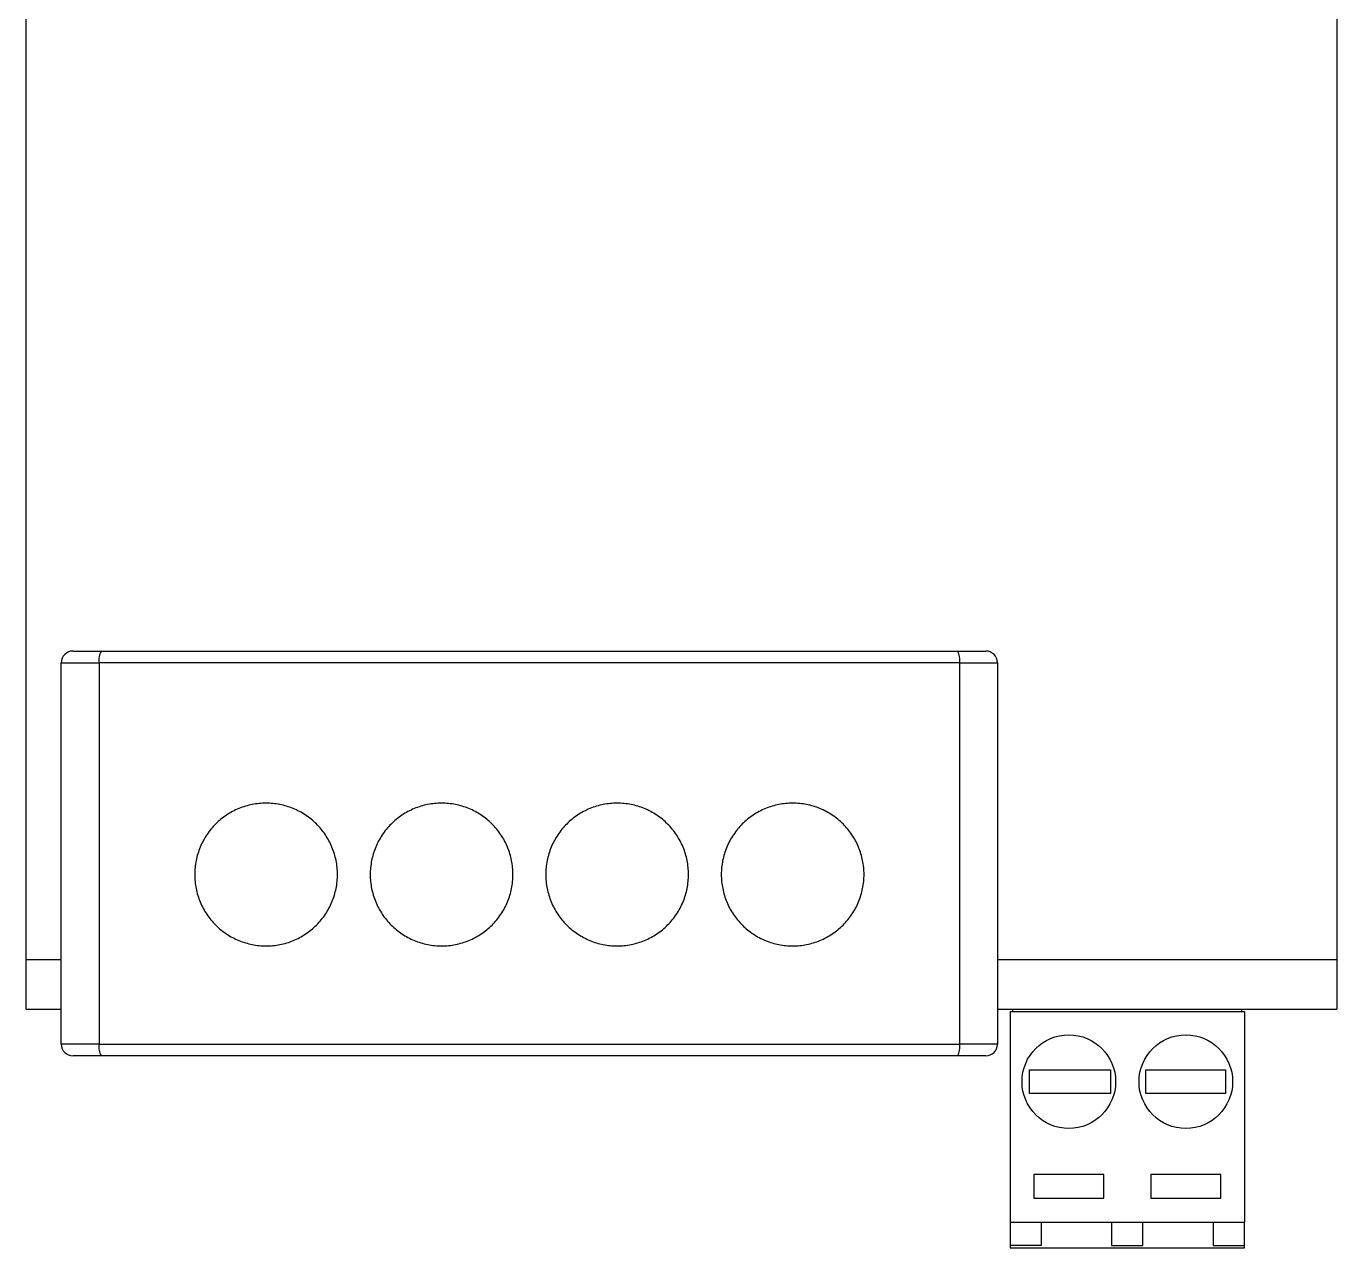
# Model space of a CAD drawing. Header units: millimetres. Extents: x 4 to 60, y 4 to 156.
# Drawn here: x 4.2 to 60.2, y 4.2 to 56.4 of the extents above; entities that cross this region are included whole.
import ezdxf

# ---------------------------------------------------------------- set-up
doc = ezdxf.new("R2010")
doc.units = ezdxf.units.MM

msp = doc.modelspace()

# ---------------------------------------------------------------- linework, layer by layer
at = {"color": 7, "linetype": 'Continuous', "lineweight": 25}
for p, q in [((4.201, 16.5), (4.201, 137.3)), ((60.201, 137.3), (60.201, 16.5)), ((5.701, 29.2), (7.314, 29.2)), ((5.701, 12.9), (5.701, 29.2)), ((44.088, 29.2), (7.314, 29.2)), ((7.314, 29.2), (7.314, 12.9)), ((44.088, 12.9), (44.088, 29.2)), ((44.088, 29.2), (45.701, 29.2)), ((45.701, 29.2), (45.701, 12.9)), ((4.201, 14.4), (4.201, 16.5)), ((60.201, 16.5), (60.201, 14.4)), ((4.201, 14.4), (5.701, 14.4)), ((45.701, 14.4), (60.201, 14.4)), ((46.251, 14.3), (56.251, 14.3)), ((46.251, 14.3), (46.251, 5.3)), ((46.351, 14.4), (46.351, 14.3)), ((56.151, 14.3), (56.151, 14.4)), ((56.251, 14.3), (56.251, 5.3)), ((7.314, 12.9), (5.701, 12.9)), ((7.314, 12.9), (44.088, 12.9)), ((45.701, 12.9), (44.088, 12.9)), ((47.074, 10.8), (47.074, 11.8)), ((47.074, 11.8), (50.536, 11.8)), ((50.536, 11.8), (50.536, 10.8)), ((52.049, 11.8), (55.449, 11.8)), ((52.049, 10.8), (52.049, 11.8)), ((55.449, 11.8), (55.449, 10.8)), ((50.536, 10.8), (47.074, 10.8)), ((55.449, 10.8), (52.049, 10.8)), ((50.251, 7.325), (47.251, 7.325)), ((47.251, 7.325), (47.251, 6.325)), ((50.251, 6.325), (50.251, 7.325)), ((52.251, 7.325), (52.251, 6.325)), ((55.251, 7.325), (52.251, 7.325)), ((55.251, 6.325), (55.251, 7.325)), ((47.251, 6.325), (50.251, 6.325)), ((52.251, 6.325), (55.251, 6.325)), ((46.251, 5.3), (56.251, 5.3)), ((46.251, 5.3), (46.251, 4.3)), ((47.581, 4.3), (47.581, 5.3)), ((50.581, 5.3), (50.581, 4.3)), ((51.914, 5.3), (54.914, 5.3)), ((51.914, 4.3), (51.914, 5.3)), ((54.914, 5.3), (54.914, 4.3)), ((56.251, 4.3), (56.251, 5.3)), ((47.581, 4.3), (46.251, 4.3)), ((46.251, 4.3), (46.251, 4.2)), ((46.251, 4.2), (56.251, 4.2)), ((50.581, 4.3), (51.914, 4.3)), ((54.914, 4.3), (56.251, 4.3)), ((56.251, 4.2), (56.251, 4.3))]:
    msp.add_line(p, q, dxfattribs=at)
at = {"color": 8, "linetype": 'Continuous', "lineweight": 25}
for p, q in [((5.701, 16.5), (4.201, 16.5)), ((60.201, 16.5), (45.701, 16.5))]:
    msp.add_line(p, q, dxfattribs=at)
at = {"color": 7, "linetype": 'Continuous', "lineweight": 25}
for centre in [(48.751, 11.3), (53.751, 11.3)]:
    msp.add_circle(centre, 2, dxfattribs=at)
for centre, radius, start, end in [((6.201, 29.2), 0.5, 90, 180), ((8.033, 29.32), 0.728, 148.5846, 189.5073), ((43.37, 29.32), 0.728, 350.4921, 31.4156), ((45.201, 29.2), 0.5, 360, 90), ((6.201, 12.9), 0.5, 180, 270), ((8.033, 12.78), 0.728, 170.4925, 211.4156), ((43.37, 12.78), 0.728, 328.5843, 9.5081), ((45.201, 12.9), 0.5, 270, 0)]:
    msp.add_arc(centre, radius, start, end, dxfattribs=at)
for points, knots in [([(6.201, 29.7), (6.202, 29.7), (6.204, 29.7), (6.22, 29.7), (6.246, 29.7), (6.296, 29.7), (6.385, 29.7), (6.536, 29.7), (6.723, 29.7), (6.937, 29.7), (7.168, 29.7), (7.33, 29.7), (7.411, 29.7)], [0, 0, 0, 0, 0.060761, 0.121157, 0.181613, 0.242554, 0.371078, 0.500102, 0.62861, 0.75765, 0.878689, 1, 1, 1, 1]), ([(7.411, 29.7), (7.712, 29.7), (8.315, 29.7), (9.22, 29.7), (10.127, 29.7), (11.036, 29.7), (11.945, 29.7), (12.856, 29.7), (13.768, 29.7), (14.682, 29.7), (15.596, 29.7), (16.818, 29.7), (18.346, 29.7), (20.182, 29.7), (22.02, 29.7), (23.86, 29.7), (25.087, 29.7), (25.701, 29.7)], [0, 0, 0, 0, 0.050026, 0.100034, 0.150028, 0.200013, 0.249994, 0.299976, 0.349963, 0.39996, 0.449971, 0.500003, 0.600036, 0.700014, 0.799975, 0.899958, 1, 1, 1, 1]), ([(25.701, 29.7), (26.008, 29.7), (26.622, 29.7), (27.542, 29.7), (28.462, 29.7), (29.382, 29.7), (30.301, 29.7), (31.22, 29.7), (32.138, 29.7), (33.056, 29.7), (33.973, 29.7), (35.196, 29.7), (36.721, 29.7), (38.547, 29.7), (40.367, 29.7), (42.183, 29.7), (43.389, 29.7), (43.991, 29.7)], [0, 0, 0, 0, 0.050026, 0.100034, 0.150028, 0.200013, 0.249994, 0.299976, 0.349963, 0.39996, 0.449971, 0.500003, 0.600036, 0.700014, 0.799975, 0.899958, 1, 1, 1, 1]), ([(43.991, 29.7), (44.147, 29.7), (44.307, 29.7), (44.607, 29.7), (44.746, 29.7), (44.974, 29.7), (45.062, 29.7), (45.175, 29.7), (45.201, 29.7), (45.201, 29.7)], [0, 0, 0, 0, 0.25, 0.25, 0.5, 0.5, 0.75, 0.75, 1, 1, 1, 1]), ([(11.401, 20.15), (11.401, 20.352), (11.421, 20.551), (11.499, 20.942), (11.558, 21.136), (11.712, 21.506), (11.806, 21.681), (12.028, 22.013), (12.157, 22.169), (12.438, 22.45), (12.592, 22.576), (12.925, 22.798), (13.101, 22.892), (13.467, 23.044), (13.659, 23.102), (14.05, 23.18), (14.247, 23.2), (14.644, 23.2), (14.845, 23.181), (15.235, 23.104), (15.425, 23.047), (15.794, 22.896), (15.973, 22.801), (16.304, 22.581), (16.459, 22.455), (16.744, 22.171), (16.872, 22.017), (17.094, 21.686), (17.19, 21.508), (17.344, 21.137), (17.402, 20.946), (17.481, 20.554), (17.501, 20.352), (17.501, 19.948), (17.481, 19.749), (17.403, 19.358), (17.344, 19.163), (17.19, 18.793), (17.096, 18.618), (16.873, 18.286), (16.744, 18.129), (16.462, 17.848), (16.308, 17.722), (15.973, 17.499), (15.796, 17.405), (15.429, 17.254), (15.237, 17.196), (14.845, 17.119), (14.647, 17.1), (14.251, 17.1), (14.049, 17.12), (13.66, 17.198), (13.471, 17.255), (13.103, 17.407), (12.925, 17.502), (12.595, 17.722), (12.441, 17.847), (12.156, 18.131), (12.03, 18.285), (11.808, 18.615), (11.712, 18.793), (11.558, 19.163), (11.5, 19.354), (11.422, 19.745), (11.401, 19.948), (11.401, 20.15)], [0, 0, 0, 0, 0.03125, 0.03125, 0.0625, 0.0625, 0.09375, 0.09375, 0.125, 0.125, 0.15625, 0.15625, 0.1875, 0.1875, 0.21875, 0.21875, 0.25, 0.25, 0.28125, 0.28125, 0.3125, 0.3125, 0.34375, 0.34375, 0.375, 0.375, 0.40625, 0.40625, 0.4375, 0.4375, 0.46875, 0.46875, 0.5, 0.5, 0.53125, 0.53125, 0.5625, 0.5625, 0.59375, 0.59375, 0.625, 0.625, 0.65625, 0.65625, 0.6875, 0.6875, 0.71875, 0.71875, 0.75, 0.75, 0.78125, 0.78125, 0.8125, 0.8125, 0.84375, 0.84375, 0.875, 0.875, 0.90625, 0.90625, 0.9375, 0.9375, 0.96875, 0.96875, 1, 1, 1, 1]), ([(18.901, 20.15), (18.901, 20.352), (18.921, 20.55), (18.999, 20.94), (19.057, 21.133), (19.21, 21.503), (19.304, 21.678), (19.525, 22.009), (19.654, 22.166), (19.935, 22.447), (20.089, 22.574), (20.422, 22.796), (20.599, 22.891), (20.966, 23.043), (21.158, 23.102), (21.551, 23.18), (21.749, 23.2), (22.147, 23.2), (22.349, 23.181), (22.74, 23.103), (22.93, 23.046), (23.299, 22.893), (23.478, 22.798), (23.809, 22.577), (23.963, 22.451), (24.248, 22.167), (24.375, 22.012), (24.596, 21.682), (24.692, 21.504), (24.845, 21.134), (24.903, 20.944), (24.981, 20.553), (25.001, 20.352), (25.001, 19.948), (24.981, 19.75), (24.904, 19.36), (24.845, 19.166), (24.692, 18.797), (24.598, 18.622), (24.377, 18.29), (24.248, 18.133), (23.966, 17.852), (23.813, 17.726), (23.479, 17.503), (23.302, 17.408), (22.934, 17.256), (22.742, 17.198), (22.349, 17.119), (22.151, 17.1), (21.753, 17.1), (21.551, 17.12), (21.16, 17.198), (20.97, 17.255), (20.601, 17.408), (20.423, 17.503), (20.093, 17.724), (19.939, 17.85), (19.654, 18.134), (19.527, 18.288), (19.306, 18.618), (19.211, 18.796), (19.057, 19.166), (19, 19.356), (18.921, 19.747), (18.901, 19.948), (18.901, 20.15)], [0, 0, 0, 0, 0.03125, 0.03125, 0.0625, 0.0625, 0.09375, 0.09375, 0.125, 0.125, 0.15625, 0.15625, 0.1875, 0.1875, 0.21875, 0.21875, 0.25, 0.25, 0.28125, 0.28125, 0.3125, 0.3125, 0.34375, 0.34375, 0.375, 0.375, 0.40625, 0.40625, 0.4375, 0.4375, 0.46875, 0.46875, 0.5, 0.5, 0.53125, 0.53125, 0.5625, 0.5625, 0.59375, 0.59375, 0.625, 0.625, 0.65625, 0.65625, 0.6875, 0.6875, 0.71875, 0.71875, 0.75, 0.75, 0.78125, 0.78125, 0.8125, 0.8125, 0.84375, 0.84375, 0.875, 0.875, 0.90625, 0.90625, 0.9375, 0.9375, 0.96875, 0.96875, 1, 1, 1, 1]), ([(26.401, 20.15), (26.401, 20.352), (26.421, 20.55), (26.499, 20.94), (26.557, 21.133), (26.71, 21.503), (26.804, 21.678), (27.026, 22.01), (27.155, 22.167), (27.436, 22.448), (27.59, 22.574), (27.923, 22.797), (28.101, 22.892), (28.468, 23.044), (28.66, 23.102), (29.054, 23.181), (29.252, 23.2), (29.649, 23.2), (29.851, 23.18), (30.242, 23.102), (30.432, 23.045), (30.801, 22.892), (30.98, 22.797), (31.31, 22.576), (31.464, 22.45), (31.749, 22.166), (31.875, 22.012), (32.096, 21.682), (32.192, 21.504), (32.345, 21.134), (32.403, 20.944), (32.481, 20.553), (32.501, 20.352), (32.501, 19.948), (32.481, 19.75), (32.404, 19.36), (32.345, 19.167), (32.192, 18.797), (32.098, 18.622), (31.877, 18.291), (31.748, 18.134), (31.467, 17.853), (31.314, 17.726), (30.981, 17.504), (30.803, 17.409), (30.437, 17.257), (30.244, 17.198), (29.851, 17.12), (29.653, 17.1), (29.256, 17.1), (29.054, 17.119), (28.663, 17.197), (28.472, 17.254), (28.103, 17.407), (27.924, 17.502), (27.594, 17.723), (27.439, 17.849), (27.154, 18.133), (27.028, 18.288), (26.807, 18.618), (26.711, 18.796), (26.557, 19.166), (26.5, 19.356), (26.421, 19.747), (26.401, 19.948), (26.401, 20.15)], [0, 0, 0, 0, 0.03125, 0.03125, 0.0625, 0.0625, 0.09375, 0.09375, 0.125, 0.125, 0.15625, 0.15625, 0.1875, 0.1875, 0.21875, 0.21875, 0.25, 0.25, 0.28125, 0.28125, 0.3125, 0.3125, 0.34375, 0.34375, 0.375, 0.375, 0.40625, 0.40625, 0.4375, 0.4375, 0.46875, 0.46875, 0.5, 0.5, 0.53125, 0.53125, 0.5625, 0.5625, 0.59375, 0.59375, 0.625, 0.625, 0.65625, 0.65625, 0.6875, 0.6875, 0.71875, 0.71875, 0.75, 0.75, 0.78125, 0.78125, 0.8125, 0.8125, 0.84375, 0.84375, 0.875, 0.875, 0.90625, 0.90625, 0.9375, 0.9375, 0.96875, 0.96875, 1, 1, 1, 1]), ([(33.901, 20.15), (33.901, 20.352), (33.921, 20.551), (33.999, 20.942), (34.058, 21.136), (34.212, 21.507), (34.306, 21.682), (34.529, 22.014), (34.658, 22.171), (34.941, 22.452), (35.095, 22.578), (35.429, 22.8), (35.606, 22.895), (35.973, 23.046), (36.165, 23.104), (36.558, 23.181), (36.755, 23.2), (37.152, 23.2), (37.353, 23.18), (37.742, 23.102), (37.932, 23.045), (38.3, 22.893), (38.478, 22.798), (38.807, 22.578), (38.961, 22.453), (39.246, 22.169), (39.373, 22.015), (39.594, 21.685), (39.69, 21.507), (39.844, 21.137), (39.902, 20.946), (39.981, 20.555), (40.001, 20.352), (40.001, 19.948), (39.981, 19.749), (39.903, 19.358), (39.844, 19.164), (39.691, 18.794), (39.597, 18.619), (39.374, 18.287), (39.246, 18.131), (38.964, 17.85), (38.811, 17.724), (38.478, 17.502), (38.301, 17.408), (37.936, 17.256), (37.744, 17.198), (37.352, 17.12), (37.155, 17.1), (36.759, 17.1), (36.557, 17.119), (36.167, 17.196), (35.977, 17.253), (35.608, 17.404), (35.429, 17.499), (35.098, 17.719), (34.944, 17.845), (34.658, 18.129), (34.531, 18.283), (34.309, 18.614), (34.213, 18.792), (34.058, 19.163), (34, 19.353), (33.922, 19.745), (33.901, 19.948), (33.901, 20.15)], [0, 0, 0, 0, 0.03125, 0.03125, 0.0625, 0.0625, 0.09375, 0.09375, 0.125, 0.125, 0.15625, 0.15625, 0.1875, 0.1875, 0.21875, 0.21875, 0.25, 0.25, 0.28125, 0.28125, 0.3125, 0.3125, 0.34375, 0.34375, 0.375, 0.375, 0.40625, 0.40625, 0.4375, 0.4375, 0.46875, 0.46875, 0.5, 0.5, 0.53125, 0.53125, 0.5625, 0.5625, 0.59375, 0.59375, 0.625, 0.625, 0.65625, 0.65625, 0.6875, 0.6875, 0.71875, 0.71875, 0.75, 0.75, 0.78125, 0.78125, 0.8125, 0.8125, 0.84375, 0.84375, 0.875, 0.875, 0.90625, 0.90625, 0.9375, 0.9375, 0.96875, 0.96875, 1, 1, 1, 1]), ([(7.411, 12.4), (7.255, 12.4), (7.095, 12.4), (6.795, 12.4), (6.656, 12.4), (6.429, 12.4), (6.341, 12.4), (6.227, 12.4), (6.201, 12.4), (6.201, 12.4)], [0, 0, 0, 0, 0.25, 0.25, 0.5, 0.5, 0.75, 0.75, 1, 1, 1, 1]), ([(45.201, 12.4), (45.201, 12.4), (45.175, 12.4), (45.062, 12.4), (44.974, 12.4), (44.746, 12.4), (44.607, 12.4), (44.307, 12.4), (44.147, 12.4), (43.991, 12.4)], [0, 0, 0, 0, 0.25, 0.25, 0.5, 0.5, 0.75, 0.75, 1, 1, 1, 1])]:
    msp.add_open_spline(points, degree=3, knots=knots, dxfattribs=at)
for points in [[(25.701, 12.4), (19.561, 12.4), (13.435, 12.4), (7.411, 12.4)], [(43.991, 12.4), (37.967, 12.4), (31.842, 12.4), (25.701, 12.4)]]:
    msp.add_open_spline(points, degree=3, dxfattribs=at)

doc.saveas('drawing.dxf')
